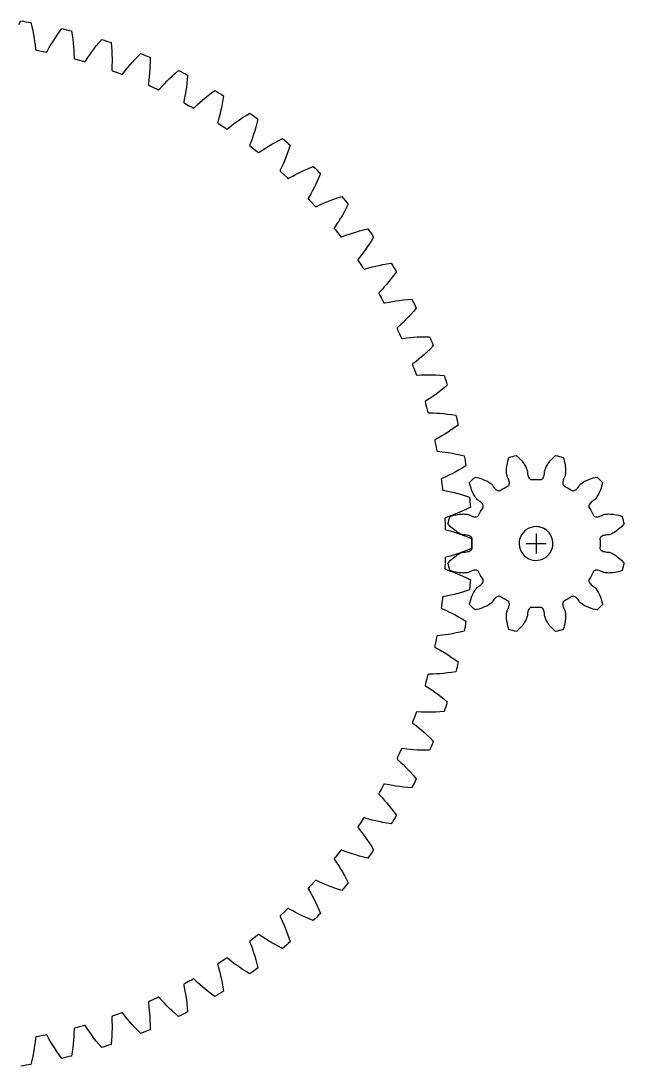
# Model space of a CAD drawing. Extents: x -63 to 81, y 77 to 202.
# Drawn here: x 9.2 to 80.7, y 77.7 to 201.6 of the extents above; entities that cross this region are included whole.
import ezdxf

# ---------------------------------------------------------------- set-up
doc = ezdxf.new("R2010")
doc.units = 0
doc.layers.get('0').update_dxf_attribs({"linetype": 'CONTINUOUS'})

msp = doc.modelspace()

# ---------------------------------------------------------------- linework, layer by layer
at = {"color": 7}
for points in [[(8.944475, 201.177566), (9.209711, 201.611999)], [(10.388557, 201.425288), (10.506563, 200.930155), (10.609566, 200.453931), (10.697406, 200.002296), (10.771626, 199.572895), (10.833216, 199.165951), (10.882736, 198.785041), (10.941636, 198.260246), (10.961676, 198.200576), (10.974306, 198.180736), (10.988476, 198.167586), (11.004066, 198.161186), (11.155107, 198.132786), (11.6152, 198.042936), (12.074652, 197.949876), (12.225064, 197.918316), (12.241924, 197.918277), (12.260044, 197.924977), (12.279304, 197.938477), (12.320654, 197.985927), (12.5759, 198.448234), (12.767418, 198.781198), (12.980053, 199.133596), (13.212952, 199.501906), (13.466937, 199.885547), (13.744341, 200.286105), (14.042845, 200.698389)], [(15.203409, 200.419762), (15.282209, 199.916897), (15.347528, 199.434058), (15.399658, 198.976925), (15.439968, 198.543024), (15.469438, 198.132501), (15.488918, 197.74888), (15.506458, 197.221083), (15.521758, 197.160023), (15.532788, 197.139243), (15.545878, 197.125023), (15.560918, 197.117423), (15.709265, 197.077253), (16.16089, 196.951586), (16.611624, 196.822761), (16.759097, 196.779501), (16.775897, 196.778101), (16.794487, 196.783401), (16.814747, 196.795351), (16.859697, 196.839411), (17.150428, 197.280266), (17.36748, 197.597178), (17.607108, 197.931805), (17.868187, 198.280708), (18.151489, 198.643239), (18.459466, 199.020797), (18.789396, 199.408389)], [(19.924522, 199.039565), (19.963622, 198.532067), (19.990862, 198.045592), (20.006972, 197.585778), (20.013072, 197.150052), (20.010272, 196.738482), (19.999592, 196.354515), (19.975672, 195.826969), (19.986132, 195.764899), (19.995532, 195.743319), (20.007472, 195.728119), (20.021862, 195.719319), (20.166599, 195.667639), (20.606972, 195.506925), (21.04621, 195.343133), (21.189834, 195.288433), (21.206474, 195.285733), (21.225424, 195.289533), (21.246564, 195.299853), (21.294834, 195.340253), (21.619259, 195.756939), (21.860505, 196.055844), (22.125649, 196.37064), (22.413298, 196.697982), (22.72417, 197.037169), (23.060821, 197.389399), (23.420144, 197.74991)], [(24.522833, 197.293162), (24.521993, 196.784161), (24.510973, 196.297049), (24.490953, 195.837389), (24.462883, 195.402524), (24.427773, 194.992445), (24.387003, 194.610499), (24.321763, 194.086456), (24.327363, 194.023756), (24.335063, 194.001506), (24.345773, 193.985416), (24.359433, 193.975516), (24.49967, 193.912636), (24.926076, 193.717866), (25.351108, 193.520117), (25.489997, 193.454317), (25.506377, 193.450317), (25.525567, 193.452617), (25.547447, 193.461217), (25.598737, 193.497707), (25.954854, 193.887654), (26.21881, 194.16671), (26.507836, 194.459731), (26.820279, 194.763496), (27.156806, 195.077246), (27.520054, 195.401977), (27.906556, 195.733186)], [(28.970008, 195.191329), (28.929238, 194.683963), (28.880038, 194.199218), (28.824018, 193.742544), (28.761918, 193.311223), (28.694748, 192.905162), (28.624138, 192.527593), (28.517985, 192.010283), (28.51861, 191.947343), (28.52451, 191.924563), (28.53391, 191.907683), (28.54675, 191.896763), (28.681622, 191.823073), (29.091432, 191.595448), (29.499639, 191.364961), (29.632938, 191.288461), (29.648958, 191.283261), (29.668268, 191.284057), (29.690758, 191.290957), (29.744748, 191.323307), (30.130361, 191.684112), (30.415397, 191.941598), (30.726523, 192.21104), (31.061837, 192.489355), (31.421942, 192.775734), (31.809549, 193.070963), (32.220845, 193.370826)], [(33.238506, 192.747203), (33.158046, 192.2446), (33.070966, 191.765208), (32.979287, 191.314338), (32.883537, 190.88922), (32.784707, 190.489681), (32.68469, 190.118816), (32.538275, 189.61143), (32.533975, 189.54863), (32.538075, 189.52546), (32.546175, 189.50789), (32.558125, 189.496), (32.686799, 189.41196), (33.077486, 189.152884), (33.466351, 188.89108), (33.593237, 188.80436), (33.608797, 188.79786), (33.628107, 188.797138), (33.651067, 188.802238), (33.707427, 188.830258), (34.120161, 189.159695), (34.424521, 189.394024), (34.755826, 189.638224), (35.111943, 189.889372), (35.493408, 190.146615), (35.902983, 190.410524), (36.336538, 190.677192)], [(37.302133, 189.975646), (37.182493, 189.480906), (37.058067, 189.009824), (36.931293, 188.567537), (36.802484, 188.15124), (36.672613, 187.760688), (36.543806, 187.398813), (36.358034, 186.904478), (36.348834, 186.842218), (36.351034, 186.818798), (36.357734, 186.800648), (36.368714, 186.787858), (36.490398, 186.693978), (36.859554, 186.405047), (37.22668, 186.113541), (37.34637, 186.017131), (37.36137, 186.009431), (37.38057, 186.007231), (37.40386, 186.010531), (37.46225, 186.034041), (37.899558, 186.33008), (38.221365, 186.539805), (38.57081, 186.75726), (38.945534, 186.979693), (39.346006, 187.206213), (39.775024, 187.437173), (40.228166, 187.669003)], [(41.135741, 186.89386), (40.977653, 186.410031), (40.81665, 185.950165), (40.655566, 185.519188), (40.494491, 185.114281), (40.334379, 184.735122), (40.177576, 184.384469), (39.953592, 183.906233), (39.939512, 183.844883), (39.939912, 183.821363), (39.945112, 183.802753), (39.955012, 183.789143), (40.068955, 183.686007), (40.414304, 183.369003), (40.757427, 183.049592), (40.869184, 182.944091), (40.883534, 182.935291), (40.902494, 182.931591), (40.925974, 182.932991), (40.986024, 182.951841), (41.44521, 183.212656), (41.78248, 183.396487), (42.147909, 183.585854), (42.53893, 183.778201), (42.955939, 183.972603), (43.401756, 184.16919), (43.87169, 184.364752)], [(44.71565, 183.520791), (44.520088, 183.050858), (44.323501, 182.605041), (44.1291, 182.188031), (43.936753, 181.79701), (43.747386, 181.431582), (43.563555, 181.094312), (43.302739, 180.635125), (43.283889, 180.575075), (43.282489, 180.551595), (43.286189, 180.532635), (43.294989, 180.518285), (43.40049, 180.406528), (43.719902, 180.063405), (44.036906, 179.718057), (44.140042, 179.604114), (44.153652, 179.594214), (44.172262, 179.589014), (44.195782, 179.588614), (44.257132, 179.602694), (44.735367, 179.826678), (45.08602, 179.98348), (45.46518, 180.143592), (45.870087, 180.304667), (46.301063, 180.465751), (46.76093, 180.626754), (47.244759, 180.784843)], [(48.019901, 179.877268), (47.788071, 179.424126), (47.557111, 178.995107), (47.330592, 178.594635), (47.108159, 178.219912), (46.890704, 177.870467), (46.680978, 177.54866), (46.384939, 177.111351), (46.361429, 177.052961), (46.358129, 177.029671), (46.360329, 177.010471), (46.368029, 176.995471), (46.464439, 176.875781), (46.755946, 176.508656), (47.044877, 176.1395), (47.138757, 176.017816), (47.151547, 176.006836), (47.169697, 176.000136), (47.193117, 175.997936), (47.255377, 176.007136), (47.749711, 176.192908), (48.111586, 176.321715), (48.502139, 176.451586), (48.918436, 176.580395), (49.360722, 176.707169), (49.831804, 176.831594), (50.326545, 176.951234)], [(51.02809, 175.98564), (50.761422, 175.552084), (50.497514, 175.142509), (50.240271, 174.761045), (49.989123, 174.404928), (49.744922, 174.073622), (49.510593, 173.769262), (49.181156, 173.356529), (49.153136, 173.300169), (49.148036, 173.277209), (49.148758, 173.257899), (49.155258, 173.242339), (49.241978, 173.115453), (49.503782, 172.726588), (49.762858, 172.3359), (49.846898, 172.207226), (49.858788, 172.195276), (49.876358, 172.187176), (49.899528, 172.183076), (49.962328, 172.187376), (50.469715, 172.333791), (50.840579, 172.433808), (51.240118, 172.532638), (51.665237, 172.628388), (52.116107, 172.720068), (52.595498, 172.807148), (53.098101, 172.887608)], [(53.721725, 171.869947), (53.421862, 171.458651), (53.126632, 171.071044), (52.840253, 170.710938), (52.561938, 170.375624), (52.292497, 170.064499), (52.035011, 169.779463), (51.674206, 169.393849), (51.641856, 169.339859), (51.634956, 169.317369), (51.63416, 169.298059), (51.63936, 169.282039), (51.71586, 169.14874), (51.946347, 168.740533), (52.173972, 168.330724), (52.247662, 168.195852), (52.258582, 168.183012), (52.275462, 168.173612), (52.298242, 168.167712), (52.361181, 168.167087), (52.878491, 168.27324), (53.256061, 168.34385), (53.662122, 168.41102), (54.093442, 168.47312), (54.550116, 168.52914), (55.034862, 168.57834), (55.542228, 168.61911)], [(56.084084, 167.555657), (55.752875, 167.169155), (55.428145, 166.805908), (55.114395, 166.469381), (54.81063, 166.156937), (54.517608, 165.867911), (54.238552, 165.603955), (53.848606, 165.247839), (53.812116, 165.196549), (53.803516, 165.174669), (53.801216, 165.155479), (53.805216, 165.139099), (53.871016, 165.00021), (54.068764, 164.575177), (54.263534, 164.148771), (54.326414, 164.008534), (54.336314, 163.994874), (54.352404, 163.984164), (54.374654, 163.976464), (54.437354, 163.970864), (54.961398, 164.036104), (55.343344, 164.076874), (55.753422, 164.111984), (56.188287, 164.140054), (56.647948, 164.160074), (57.13506, 164.171094), (57.64406, 164.171934)], [(58.100809, 163.069246), (57.740297, 162.709922), (57.388067, 162.373271), (57.048881, 162.0624), (56.721539, 161.774751), (56.406743, 161.509607), (56.107837, 161.26836), (55.691151, 160.943935), (55.650751, 160.895665), (55.640431, 160.874525), (55.636631, 160.855575), (55.639331, 160.838935), (55.694031, 160.695311), (55.857823, 160.256074), (56.018537, 159.815701), (56.070217, 159.670963), (56.079017, 159.656573), (56.094217, 159.644633), (56.115797, 159.635233), (56.177867, 159.624773), (56.705414, 159.648693), (57.089381, 159.659373), (57.50095, 159.662173), (57.936676, 159.656073), (58.396491, 159.639963), (58.882965, 159.612723), (59.390463, 159.573623)], [(59.759288, 158.438498), (59.371695, 158.108567), (58.994137, 157.80059), (58.631607, 157.517288), (58.282704, 157.25621), (57.948076, 157.016582), (57.631164, 156.79953), (57.190309, 156.508798), (57.14625, 156.463848), (57.1343, 156.443588), (57.129, 156.424998), (57.1304, 156.408198), (57.173659, 156.260725), (57.302484, 155.809991), (57.428151, 155.358367), (57.468321, 155.21002), (57.475921, 155.19498), (57.490141, 155.18189), (57.510921, 155.17086), (57.571981, 155.15556), (58.099779, 155.13802), (58.4834, 155.11854), (58.893922, 155.08907), (59.327823, 155.04876), (59.784957, 154.99663), (60.267796, 154.93131), (60.77066, 154.85251)], [(61.049287, 153.691947), (60.637003, 153.393443), (60.236446, 153.116038), (59.852805, 152.862053), (59.484494, 152.629154), (59.132096, 152.41652), (58.799132, 152.225002), (58.336826, 151.969756), (58.289376, 151.928406), (58.275876, 151.909146), (58.269176, 151.891026), (58.269215, 151.874166), (58.300775, 151.723753), (58.393835, 151.264301), (58.483685, 150.804209), (58.512085, 150.653168), (58.518485, 150.637578), (58.531635, 150.623408), (58.551475, 150.610778), (58.611145, 150.590738), (59.135939, 150.531838), (59.516849, 150.482318), (59.923794, 150.420728), (60.353195, 150.346508), (60.804829, 150.258668), (61.281054, 150.155665), (61.776187, 150.037658)], [(67.96001, 150.088715), (68.12328, 149.941383), (68.29847, 149.770203), (68.45703, 149.601713), (68.59662, 149.440343), (68.72087, 149.283973), (68.82994, 149.134233), (68.92375, 148.993383), (69.00463, 148.860173), (69.07119, 148.739413), (69.12677, 148.627813), (69.20568, 148.441664), (69.250369, 148.305984), (69.269379, 148.227444), (69.272769, 148.057714), (69.288549, 147.895134), (69.315529, 147.748824), (69.352369, 147.619414), (69.397699, 147.507434), (69.450109, 147.413364), (69.508169, 147.337544), (69.570449, 147.280274), (69.635499, 147.241744), (69.701849, 147.222054), (69.743329, 147.219324), (70.024359, 147.233884), (70.282756, 147.238262), (70.541146, 147.233892), (70.822176, 147.219332), (70.863656, 147.222062), (70.930006, 147.241752), (70.995056, 147.280282), (71.057336, 147.337552), (71.115396, 147.413372), (71.167806, 147.507442), (71.213136, 147.619422), (71.249976, 147.748832), (71.276956, 147.895141), (71.292736, 148.057721), (71.296126, 148.227451), (71.315136, 148.305991), (71.359826, 148.441671), (71.438736, 148.627821), (71.494316, 148.739421), (71.560876, 148.860181), (71.641756, 148.993391), (71.735565, 149.134241), (71.844635, 149.283981), (71.968885, 149.44035), (72.108475, 149.60172), (72.267035, 149.77021), (72.442225, 149.94139), (72.605495, 150.088722)], [(61.962898, 148.858812), (61.528465, 148.593576), (61.107377, 148.348453), (60.704991, 148.125352), (60.319543, 147.922068), (59.951548, 147.737737), (59.604584, 147.572934), (59.123676, 147.354747), (59.073126, 147.317245), (59.058156, 147.299099), (59.050056, 147.281562), (59.048756, 147.264755), (59.068416, 147.112329), (59.125146, 146.646992), (59.178616, 146.181269), (59.195076, 146.028465), (59.200276, 146.012422), (59.212266, 145.997267), (59.231056, 145.983118), (59.288966, 145.958454), (59.807522, 145.858561), (60.183372, 145.779308), (60.584229, 145.685977), (61.006483, 145.578291), (61.449834, 145.455289), (61.91651, 145.31524), (62.400857, 145.158749)], [(63.05126, 147.528663), (63.266322, 147.482705), (63.50363, 147.422054), (63.725192, 147.355417), (63.926766, 147.285462), (64.112554, 147.212167), (64.281881, 147.137023), (64.433548, 147.061948), (64.570197, 146.987025), (64.68822, 146.915724), (64.792154, 146.846866), (64.953566, 146.725111), (65.060109, 146.629954), (65.115842, 146.571441), (65.203643, 146.426145), (65.298599, 146.293237), (65.395119, 146.180019), (65.491728, 146.086367), (65.586975, 146.012054), (65.679398, 145.956792), (65.767589, 145.92016), (65.85016, 145.901703), (65.92576, 145.90086), (65.993066, 145.916983), (66.030353, 145.935359), (66.266452, 146.088483), (66.48804, 146.221463), (66.713997, 146.346873), (66.964656, 146.474779), (66.999214, 146.497883), (67.04683, 146.54811), (67.0839, 146.614003), (67.109201, 146.69474), (67.121572, 146.789432), (67.119922, 146.897104), (67.103189, 147.016746), (67.070388, 147.147238), (67.020598, 147.287436), (66.952974, 147.436125), (66.871045, 147.58481), (66.848238, 147.662333), (66.819101, 147.80218), (66.794364, 148.002846), (66.786694, 148.127284), (66.783954, 148.265145), (66.787394, 148.420949), (66.798211, 148.589833), (66.817798, 148.774047), (66.847217, 148.971592), (66.887421, 149.181137), (66.940493, 149.406334), (67.006622, 149.642175), (67.074352, 149.851404)], [(73.491154, 149.851411), (73.558884, 149.642182), (73.625012, 149.406341), (73.678084, 149.181145), (73.718288, 148.971599), (73.747707, 148.774054), (73.767294, 148.589841), (73.778111, 148.420956), (73.781551, 148.265153), (73.778811, 148.127292), (73.771141, 148.002853), (73.746404, 147.802188), (73.717267, 147.662341), (73.69446, 147.584818), (73.612531, 147.436132), (73.544908, 147.287444), (73.495118, 147.147246), (73.462317, 147.016754), (73.445584, 146.897111), (73.443934, 146.789439), (73.456305, 146.694747), (73.481606, 146.61401), (73.518676, 146.548117), (73.566292, 146.49789), (73.600849, 146.474786), (73.851508, 146.346881), (74.077466, 146.22147), (74.299053, 146.088491), (74.535152, 145.935367), (74.57244, 145.916991), (74.639746, 145.900868), (74.715346, 145.901711), (74.797917, 145.920168), (74.886107, 145.9568), (74.97853, 146.012062), (75.073777, 146.086375), (75.170386, 146.180026), (75.266906, 146.293245), (75.361862, 146.426153), (75.449663, 146.571448), (75.505396, 146.629961), (75.611939, 146.725118), (75.773352, 146.846874), (75.877285, 146.915732), (75.995308, 146.987033), (76.131957, 147.061956), (76.283624, 147.137031), (76.452951, 147.212175), (76.63874, 147.285469), (76.840313, 147.355424), (77.061875, 147.422061), (77.299184, 147.482712), (77.514246, 147.52867)], [(60.080172, 142.857224), (60.2894, 142.924954), (60.525242, 142.991083), (60.750438, 143.044155), (60.959983, 143.084359), (61.157529, 143.113778), (61.341742, 143.133365), (61.510627, 143.144182), (61.66643, 143.147622), (61.804291, 143.144882), (61.928729, 143.137212), (62.129395, 143.112475), (62.269242, 143.083338), (62.346765, 143.060531), (62.495451, 142.978602), (62.644139, 142.910978), (62.784337, 142.861188), (62.914829, 142.828387), (63.034472, 142.811654), (63.142144, 142.810004), (63.236836, 142.822375), (63.317573, 142.847676), (63.383466, 142.884746), (63.433693, 142.932362), (63.456796, 142.96692), (63.584702, 143.217579), (63.710113, 143.443536), (63.843092, 143.665123), (63.996216, 143.901222), (64.014592, 143.93851), (64.030715, 144.005816), (64.029872, 144.081416), (64.011415, 144.163987), (63.974783, 144.252178), (63.919521, 144.344601), (63.845208, 144.439848), (63.751556, 144.536456), (63.638338, 144.632976), (63.50543, 144.727932), (63.360135, 144.815733), (63.301622, 144.871466), (63.206465, 144.978009), (63.084709, 145.139422), (63.015851, 145.243355), (62.94455, 145.361378), (62.869627, 145.498027), (62.794552, 145.649694), (62.719408, 145.819021), (62.646113, 146.00481), (62.576158, 146.206383), (62.509521, 146.427945), (62.448871, 146.665254), (62.402913, 146.880316)], [(78.162593, 146.880323), (78.116635, 146.665261), (78.055984, 146.427952), (77.989347, 146.206391), (77.919392, 146.004817), (77.846097, 145.819029), (77.770953, 145.649701), (77.695878, 145.498035), (77.620955, 145.361386), (77.549654, 145.243363), (77.480796, 145.139429), (77.359041, 144.978016), (77.263884, 144.871474), (77.205371, 144.815741), (77.060075, 144.72794), (76.927167, 144.632984), (76.813949, 144.536464), (76.720297, 144.439855), (76.645984, 144.344608), (76.590722, 144.252185), (76.55409, 144.163994), (76.535633, 144.081423), (76.53479, 144.005823), (76.550913, 143.938517), (76.569289, 143.901229), (76.722413, 143.66513), (76.855393, 143.443543), (76.980803, 143.217586), (77.108709, 142.966927), (77.131813, 142.932369), (77.18204, 142.884753), (77.247933, 142.847683), (77.32867, 142.822382), (77.423362, 142.810011), (77.531034, 142.811661), (77.650676, 142.828394), (77.781168, 142.861195), (77.921366, 142.910985), (78.070055, 142.978609), (78.21874, 143.060538), (78.296263, 143.083345), (78.43611, 143.112482), (78.636776, 143.137219), (78.761214, 143.144889), (78.899075, 143.147629), (79.054878, 143.144189), (79.223763, 143.133372), (79.407976, 143.113785), (79.605522, 143.084366), (79.815067, 143.044162), (80.040264, 142.99109), (80.276105, 142.924961), (80.485334, 142.857231)], [(62.494497, 143.968888), (62.040321, 143.73828)], [(62.040321, 143.73828), (61.6013, 143.526951), (61.18265, 143.336108), (60.78244, 143.163693), (60.401117, 143.008803), (60.042293, 142.87173), (59.545748, 142.691947), (59.492408, 142.658527), (59.476058, 142.641612), (59.466558, 142.624767), (59.463958, 142.608112), (59.471558, 142.454614), (59.491598, 141.98626), (59.508358, 141.517778), (59.512758, 141.364153), (59.516658, 141.347753), (59.527428, 141.331703), (59.545058, 141.316123), (59.600858, 141.286991), (60.109978, 141.146721), (60.47845, 141.038224), (60.87075, 140.913729), (61.283254, 140.773246), (61.715587, 140.615838), (62.169835, 140.439606), (62.640412, 140.245596)], [(59.842861, 137.326088), (59.990193, 137.489358), (60.161373, 137.664548), (60.329863, 137.823108), (60.491232, 137.962698), (60.647602, 138.086948), (60.797342, 138.196017), (60.938192, 138.289827), (61.071402, 138.370707), (61.192162, 138.437267), (61.303762, 138.492847), (61.489912, 138.571757), (61.625592, 138.616447), (61.704132, 138.635457), (61.873862, 138.638847), (62.036441, 138.654627), (62.182751, 138.681607), (62.312161, 138.718447), (62.424141, 138.763777), (62.518211, 138.816187), (62.594031, 138.874247), (62.651301, 138.936527), (62.689831, 139.001577), (62.709521, 139.067927), (62.712251, 139.109407), (62.697691, 139.390437), (62.693321, 139.648827), (62.697691, 139.907216), (62.712251, 140.188246), (62.709521, 140.229726), (62.689831, 140.296076), (62.651301, 140.361126), (62.594031, 140.423406), (62.518211, 140.481466), (62.424141, 140.533876), (62.312161, 140.579206), (62.182751, 140.616046), (62.036441, 140.643026), (61.873862, 140.658806), (61.704132, 140.662196), (61.625592, 140.681206), (61.489912, 140.725896), (61.303762, 140.804806), (61.192162, 140.860386), (61.071402, 140.926946), (60.938192, 141.007826), (60.797342, 141.101636), (60.647602, 141.210706), (60.491232, 141.334955), (60.329863, 141.474545), (60.161373, 141.633105), (59.990193, 141.808295), (59.842861, 141.971565)], [(80.722645, 141.971573), (80.57532, 141.808295), (80.40414, 141.633105), (80.23565, 141.474545), (80.07428, 141.334955), (79.91791, 141.210706), (79.76817, 141.101636), (79.627321, 141.007826), (79.494111, 140.926946), (79.373351, 140.860386), (79.261751, 140.804806), (79.075601, 140.725896), (78.939921, 140.681206), (78.861381, 140.662196), (78.691651, 140.658806), (78.529071, 140.643026), (78.382761, 140.616046), (78.253351, 140.579206), (78.141371, 140.533876), (78.047302, 140.481466), (77.971482, 140.423406), (77.914212, 140.361126), (77.875682, 140.296076), (77.855992, 140.229726), (77.853262, 140.188246), (77.867822, 139.907216), (77.872192, 139.648827), (77.867822, 139.390437), (77.853262, 139.109407), (77.855992, 139.067927), (77.875682, 139.001577), (77.914212, 138.936527), (77.971482, 138.874247), (78.047302, 138.816187), (78.141371, 138.763777), (78.253351, 138.718447), (78.382761, 138.681607), (78.529071, 138.654627), (78.691651, 138.638847), (78.861381, 138.635457), (78.939921, 138.616447), (79.075601, 138.571757), (79.261751, 138.492847), (79.373351, 138.437267), (79.494111, 138.370707), (79.627321, 138.289827), (79.76817, 138.196017), (79.91791, 138.086948), (80.07428, 137.962698), (80.23565, 137.823108), (80.40414, 137.664548), (80.57532, 137.489358), (80.722652, 137.326088)], [(70.282756, 140.848826), (70.282756, 138.448827)], [(62.640412, 139.052055), (62.169835, 138.858045), (61.715587, 138.681813), (61.283254, 138.524405), (60.87075, 138.383921), (60.47845, 138.259427), (60.109978, 138.15093), (59.600858, 138.01066), (59.545058, 137.981528), (59.527428, 137.965948), (59.516658, 137.949898), (59.512758, 137.933498), (59.508358, 137.779873), (59.491598, 137.31139), (59.471558, 136.843036), (59.463958, 136.689538), (59.466558, 136.672883), (59.476058, 136.656038), (59.492408, 136.639123), (59.545748, 136.605703), (60.042293, 136.425921), (60.401117, 136.288848), (60.78244, 136.133958), (61.18265, 135.961543), (61.6013, 135.770699), (62.040321, 135.559371), (62.494225, 135.329038)], [(69.082757, 139.648827), (71.482756, 139.648827)], [(62.448869, 132.63239), (62.50952, 132.869699), (62.576157, 133.091261), (62.646112, 133.292834), (62.719407, 133.478623), (62.794551, 133.64795), (62.869626, 133.799617), (62.944549, 133.936266), (63.01585, 134.054288), (63.084708, 134.158222), (63.206463, 134.319635), (63.30162, 134.426177), (63.360133, 134.48191), (63.505429, 134.569711), (63.638337, 134.664667), (63.751555, 134.761187), (63.845207, 134.857796), (63.91952, 134.953043), (63.974782, 135.045466), (64.011414, 135.133657), (64.029871, 135.216228), (64.030714, 135.291828), (64.014591, 135.359134), (63.996216, 135.396423), (63.843092, 135.632522), (63.710113, 135.854109), (63.584702, 136.080066), (63.456797, 136.330725), (63.433693, 136.365283), (63.383466, 136.412899), (63.317573, 136.449969), (63.236836, 136.47527), (63.142144, 136.487641), (63.034472, 136.485991), (62.914829, 136.469258), (62.784337, 136.436457), (62.644139, 136.386667), (62.495451, 136.319043), (62.346765, 136.237114), (62.269242, 136.214307), (62.129395, 136.18517), (61.92873, 136.160433), (61.804291, 136.152763), (61.66643, 136.150023), (61.510627, 136.153463), (61.341742, 136.16428), (61.157529, 136.183867), (60.959984, 136.213286), (60.750438, 136.25349), (60.525242, 136.306562), (60.289401, 136.372691), (60.080172, 136.440421)], [(80.485341, 136.440429), (80.276112, 136.372699), (80.040271, 136.306571), (79.815075, 136.253499), (79.605529, 136.213295), (79.407984, 136.183876), (79.22377, 136.164289), (79.054886, 136.153472), (78.899083, 136.150033), (78.761222, 136.15277), (78.636783, 136.160437), (78.436118, 136.185174), (78.29627, 136.214311), (78.218748, 136.237118), (78.070063, 136.319047), (77.921374, 136.386671), (77.781176, 136.436461), (77.650684, 136.469261), (77.531041, 136.485994), (77.423369, 136.487641), (77.328677, 136.47527), (77.24794, 136.449968), (77.182047, 136.412898), (77.13182, 136.365283), (77.108716, 136.330725), (76.98081, 136.080066), (76.8554, 135.854109), (76.722421, 135.632522), (76.569296, 135.396423), (76.55092, 135.359135), (76.534797, 135.291829), (76.53564, 135.216229), (76.554097, 135.133658), (76.590729, 135.045467), (76.645991, 134.953044), (76.720304, 134.857797), (76.813956, 134.761188), (76.927174, 134.664668), (77.060083, 134.569712), (77.205378, 134.481911), (77.263891, 134.426178), (77.359048, 134.319636), (77.480803, 134.158223), (77.549661, 134.054289), (77.620962, 133.936267), (77.695885, 133.799618), (77.77096, 133.647951), (77.846104, 133.478623), (77.919399, 133.292835), (77.989354, 133.091262), (78.055991, 132.8697), (78.116642, 132.632391), (78.1626, 132.417329)], [(62.400585, 134.139176), (61.916238, 133.982685), (61.449562, 133.842636), (61.006211, 133.719634), (60.583957, 133.611948), (60.1831, 133.518617), (59.80725, 133.439364), (59.288694, 133.339471), (59.230784, 133.314807), (59.211994, 133.300658), (59.200004, 133.285503), (59.194804, 133.26946), (59.178344, 133.116657), (59.124874, 132.650933), (59.068144, 132.185596), (59.048484, 132.03317), (59.049784, 132.016363), (59.057884, 131.998826), (59.072854, 131.98068), (59.123404, 131.943179), (59.604312, 131.724992), (59.951276, 131.560188), (60.319271, 131.375857), (60.704719, 131.172574), (61.107105, 130.949472), (61.528193, 130.704349), (61.962626, 130.439113)], [(62.402911, 132.417328), (62.448869, 132.63239)], [(67.074359, 129.446242), (67.006629, 129.655471), (66.9405, 129.891312), (66.887428, 130.116508), (66.847224, 130.326054), (66.817805, 130.523599), (66.798218, 130.707812), (66.787401, 130.876697), (66.783961, 131.0325), (66.786701, 131.170361), (66.794371, 131.2948), (66.819108, 131.495465), (66.848245, 131.635312), (66.871052, 131.712835), (66.952981, 131.861521), (67.020605, 132.010209), (67.070395, 132.150407), (67.103196, 132.280899), (67.119929, 132.400542), (67.121579, 132.508214), (67.109208, 132.602906), (67.083907, 132.683643), (67.046837, 132.749536), (66.999221, 132.799763), (66.964655, 132.822867), (66.713996, 132.950772), (66.488039, 133.076183), (66.266452, 133.209162), (66.030353, 133.362286), (65.993065, 133.380662), (65.925759, 133.396785), (65.850159, 133.395943), (65.767588, 133.377486), (65.679397, 133.340854), (65.586974, 133.285592), (65.491727, 133.211279), (65.395118, 133.117627), (65.298598, 133.004409), (65.203642, 132.8715), (65.115841, 132.726205), (65.060108, 132.667692), (64.953566, 132.572535), (64.792153, 132.450779), (64.688219, 132.381921), (64.570196, 132.31062), (64.433547, 132.235698), (64.281881, 132.160623), (64.112553, 132.085479), (63.926765, 132.012184), (63.725191, 131.942229), (63.50363, 131.875592), (63.266321, 131.814941), (63.051259, 131.768983)], [(77.514255, 131.768981), (77.299193, 131.814939), (77.061884, 131.87559), (76.840322, 131.942227), (76.638749, 132.012183), (76.45296, 132.085478), (76.283633, 132.160621), (76.131966, 132.235696), (75.995317, 132.310619), (75.877295, 132.381921), (75.773361, 132.450779), (75.611948, 132.572534), (75.505405, 132.667692), (75.449672, 132.726204), (75.361871, 132.8715), (75.266916, 133.004408), (75.170395, 133.117626), (75.073786, 133.211278), (74.978539, 133.285591), (74.886116, 133.340853), (74.797925, 133.377485), (74.715353, 133.395942), (74.639754, 133.396785), (74.572448, 133.380662), (74.53516, 133.362286), (74.299061, 133.209162), (74.077474, 133.076183), (73.851517, 132.950772), (73.600858, 132.822867), (73.5663, 132.799763), (73.518684, 132.749536), (73.481614, 132.683643), (73.456313, 132.602906), (73.443942, 132.508214), (73.445592, 132.400542), (73.462325, 132.2809), (73.495126, 132.150407), (73.544916, 132.010209), (73.61254, 131.861521), (73.694469, 131.712835), (73.717276, 131.635313), (73.746413, 131.495465), (73.77115, 131.2948), (73.77882, 131.170361), (73.78156, 131.0325), (73.77812, 130.876697), (73.767303, 130.707812), (73.747716, 130.523599), (73.718297, 130.326054), (73.678093, 130.116508), (73.625021, 129.891312), (73.558892, 129.655471), (73.491162, 129.446242)], [(72.605495, 129.208931), (72.442225, 129.356263), (72.267035, 129.527443), (72.108475, 129.695933), (71.968885, 129.857303), (71.844635, 130.013673), (71.735565, 130.163412), (71.641756, 130.304262), (71.560876, 130.437472), (71.494316, 130.558232), (71.438736, 130.669832), (71.359826, 130.855982), (71.315136, 130.991662), (71.296126, 131.070202), (71.292736, 131.239932), (71.276956, 131.402512), (71.249976, 131.548822), (71.213136, 131.678231), (71.167806, 131.790211), (71.115396, 131.884281), (71.057336, 131.960101), (70.995056, 132.017371), (70.930006, 132.055901), (70.863656, 132.075591), (70.822176, 132.078321), (70.541146, 132.063761), (70.282756, 132.059391), (70.024367, 132.063761), (69.743337, 132.078321), (69.701857, 132.075591), (69.635507, 132.055901), (69.570457, 132.017371), (69.508177, 131.960101), (69.450117, 131.884281), (69.397707, 131.790211), (69.352377, 131.678231), (69.315537, 131.548822), (69.288557, 131.402512), (69.272777, 131.239932), (69.269387, 131.070202), (69.250377, 130.991662), (69.205687, 130.855982), (69.126777, 130.669832), (69.071197, 130.558232), (69.004637, 130.437472), (68.923757, 130.304262), (68.829947, 130.163412), (68.720877, 130.013673), (68.596627, 129.857303), (68.457037, 129.695933), (68.298478, 129.527443), (68.123288, 129.356263), (67.960018, 129.208931)], [(61.775915, 129.260267), (61.280782, 129.14226), (60.804557, 129.039257), (60.352923, 128.951417), (59.923522, 128.877197), (59.516577, 128.815607), (59.135667, 128.766087), (58.610873, 128.707187), (58.551203, 128.687147), (58.531363, 128.674517), (58.518213, 128.660347), (58.511813, 128.644757), (58.483413, 128.493716), (58.393563, 128.033624), (58.300503, 127.574172), (58.268943, 127.423759), (58.268904, 127.406899), (58.275604, 127.388779), (58.289104, 127.369519), (58.336554, 127.328169), (58.79886, 127.072923), (59.131824, 126.881405), (59.484222, 126.668771), (59.852533, 126.435872), (60.236174, 126.181887), (60.636731, 125.904482), (61.049015, 125.605978)], [(60.770388, 124.445415), (60.267524, 124.366615), (59.784685, 124.301295), (59.327551, 124.249165), (58.89365, 124.208855), (58.483128, 124.179385), (58.099507, 124.159905), (57.571709, 124.142365), (57.510649, 124.127065), (57.489869, 124.116035), (57.475649, 124.102945), (57.468049, 124.087905), (57.427879, 123.939558), (57.302212, 123.487934), (57.173387, 123.0372), (57.130128, 122.889727), (57.128728, 122.872927), (57.134028, 122.854337), (57.145978, 122.834077), (57.190037, 122.789127), (57.630892, 122.498395), (57.947804, 122.281343), (58.282432, 122.041715), (58.631335, 121.780637), (58.993865, 121.497335), (59.371423, 121.189358), (59.759016, 120.859427)], [(59.390191, 119.724302), (58.882693, 119.685202), (58.396219, 119.657962), (57.936404, 119.641852), (57.500678, 119.635752), (57.089109, 119.638552), (56.705142, 119.649232), (56.177595, 119.673152), (56.115525, 119.662692), (56.093945, 119.653292), (56.078745, 119.641352), (56.069945, 119.626962), (56.018265, 119.482224), (55.857551, 119.041851), (55.693759, 118.602614), (55.639059, 118.45899), (55.636359, 118.44235), (55.640159, 118.4234), (55.650479, 118.40226), (55.690879, 118.35399), (56.107565, 118.029565), (56.406471, 117.788318), (56.721267, 117.523174), (57.048609, 117.235525), (57.387795, 116.924654), (57.740025, 116.588003), (58.100537, 116.228679)], [(57.643788, 115.125991), (57.134788, 115.126831), (56.647676, 115.137851), (56.188015, 115.157871), (55.75315, 115.185941), (55.343072, 115.221051), (54.961126, 115.261821), (54.437082, 115.327061), (54.374382, 115.321461), (54.352132, 115.313761), (54.336042, 115.303051), (54.326142, 115.289391), (54.263262, 115.149154), (54.068492, 114.722748), (53.870744, 114.297715), (53.804944, 114.158826), (53.800944, 114.142446), (53.803244, 114.123256), (53.811844, 114.101376), (53.848334, 114.050086), (54.23828, 113.69397), (54.517336, 113.430014), (54.810358, 113.140988), (55.114123, 112.828544), (55.427873, 112.492017), (55.752603, 112.12877), (56.083812, 111.742268)], [(55.541956, 110.678816), (55.03459, 110.719586), (54.549844, 110.768785), (54.09317, 110.824805), (53.66185, 110.886905), (53.255789, 110.954075), (52.878219, 111.024685), (52.360909, 111.130838), (52.29797, 111.130213), (52.27519, 111.124313), (52.25831, 111.114913), (52.24739, 111.102073), (52.1737, 110.967201), (51.946075, 110.557392), (51.715588, 110.149185), (51.639088, 110.015886), (51.633888, 109.999866), (51.634684, 109.980556), (51.641584, 109.958066), (51.673934, 109.904076), (52.034739, 109.518462), (52.292225, 109.233426), (52.561666, 108.922301), (52.839981, 108.586987), (53.12636, 108.226881), (53.42159, 107.839274), (53.721453, 107.427979)], [(53.097829, 106.410317), (52.595226, 106.490777), (52.115835, 106.577857), (51.664965, 106.669537), (51.239846, 106.765287), (50.840307, 106.864117), (50.469443, 106.964134), (49.962056, 107.110549), (49.899256, 107.114849), (49.876086, 107.110749), (49.858516, 107.102649), (49.846626, 107.090699), (49.762586, 106.962025), (49.50351, 106.571337), (49.241706, 106.182472), (49.154986, 106.055586), (49.148486, 106.040026), (49.147764, 106.020716), (49.152864, 105.997756), (49.180884, 105.941396), (49.510321, 105.528663), (49.74465, 105.224303), (49.988851, 104.892997), (50.239999, 104.53688), (50.497242, 104.155416), (50.76115, 103.745841), (51.027818, 103.312285)], [(50.326273, 102.346691), (49.831532, 102.466331), (49.36045, 102.590757), (48.918164, 102.71753), (48.501867, 102.846339), (48.111314, 102.97621), (47.749439, 103.105017), (47.255105, 103.290789), (47.192845, 103.299989), (47.169425, 103.297789), (47.151275, 103.291089), (47.138485, 103.280109), (47.044605, 103.158425), (46.755674, 102.789269), (46.464167, 102.422144), (46.367757, 102.302454), (46.360057, 102.287454), (46.357857, 102.268254), (46.361157, 102.244964), (46.384667, 102.186574), (46.680706, 101.749265), (46.890432, 101.427458), (47.107887, 101.078013), (47.33032, 100.70329), (47.556839, 100.302818), (47.787799, 99.873799), (48.019629, 99.420658)], [(47.244641, 98.513286), (46.760812, 98.671375), (46.300945, 98.832378), (45.869969, 98.993462), (45.465062, 99.154537), (45.085902, 99.314649), (44.735249, 99.471451), (44.257014, 99.695435), (44.195664, 99.709515), (44.172144, 99.709115), (44.153534, 99.703915), (44.139924, 99.694015), (44.036788, 99.580072), (43.719784, 99.234724), (43.400372, 98.891601), (43.294871, 98.779844), (43.286071, 98.765494), (43.282371, 98.746534), (43.283771, 98.723054), (43.302621, 98.663004), (43.563437, 98.203817), (43.747268, 97.866547), (43.936635, 97.501119), (44.128982, 97.110098), (44.323383, 96.693088), (44.51997, 96.247271), (44.715532, 95.777338)], [(43.871572, 94.933377), (43.40161, 95.128884), (42.955793, 95.325471), (42.538784, 95.519873), (42.147763, 95.71222), (41.782334, 95.901587), (41.445064, 96.085418), (40.985878, 96.346233), (40.925828, 96.365083), (40.902348, 96.366483), (40.883388, 96.362783), (40.869038, 96.353983), (40.757281, 96.248482), (40.414158, 95.929071), (40.068809, 95.612067), (39.954866, 95.508931), (39.944966, 95.495321), (39.939766, 95.476711), (39.939366, 95.453191), (39.953446, 95.391841), (40.17743, 94.913605), (40.334233, 94.562953), (40.494345, 94.183793), (40.65542, 93.778886), (40.816504, 93.347909), (40.977507, 92.888043), (41.135595, 92.404214)], [(40.22802, 91.629071), (39.774878, 91.860901), (39.34586, 92.091861), (38.945388, 92.318381), (38.570664, 92.540814), (38.221219, 92.758269), (37.899412, 92.967995), (37.462104, 93.264033), (37.403714, 93.287543), (37.380424, 93.290843), (37.361224, 93.288643), (37.346224, 93.280943), (37.226534, 93.184533), (36.859408, 92.893027), (36.490252, 92.604096), (36.368568, 92.510216), (36.357588, 92.497426), (36.350888, 92.479276), (36.348688, 92.455856), (36.357888, 92.393596), (36.54366, 91.899261), (36.672467, 91.537386), (36.802338, 91.146834), (36.931147, 90.730537), (37.057921, 90.28825), (37.182347, 89.817168), (37.301987, 89.322428)], [(36.336392, 88.620882), (35.902837, 88.88755), (35.493262, 89.151459), (35.111797, 89.408702), (34.75568, 89.65985), (34.424375, 89.90405), (34.120015, 90.138379), (33.707281, 90.467816), (33.650921, 90.495836), (33.627961, 90.500936), (33.608651, 90.500214), (33.593091, 90.493714), (33.466205, 90.406994), (33.07734, 90.14519), (32.686653, 89.886114), (32.557979, 89.802074), (32.546029, 89.790184), (32.537929, 89.772615), (32.533829, 89.749445), (32.538129, 89.686645), (32.684544, 89.179258), (32.784561, 88.808393), (32.883391, 88.408854), (32.979141, 87.983736), (33.07082, 87.532866), (33.1579, 87.053474), (33.23836, 86.550872)], [(32.220699, 85.927248), (31.809403, 86.227111), (31.421796, 86.522341), (31.061691, 86.808719), (30.726377, 87.087034), (30.415251, 87.356476), (30.130215, 87.613962), (29.744602, 87.974767), (29.690612, 88.007117), (29.668122, 88.014017), (29.648812, 88.014813), (29.632792, 88.009613), (29.499493, 87.933113), (29.091286, 87.702626), (28.681476, 87.475001), (28.546604, 87.401311), (28.533764, 87.390391), (28.524364, 87.373511), (28.518464, 87.350731), (28.517839, 87.287791), (28.623992, 86.770481), (28.694602, 86.392912), (28.761772, 85.986851), (28.823872, 85.55553), (28.879892, 85.098856), (28.929092, 84.614111), (28.969862, 84.106745)], [(27.90641, 83.564888), (27.519908, 83.896097), (27.15666, 84.220828), (26.820133, 84.534578), (26.50769, 84.838343), (26.218664, 85.131364), (25.954708, 85.41042), (25.598591, 85.800367), (25.547301, 85.836857), (25.525421, 85.845457), (25.506231, 85.847757), (25.489851, 85.843757), (25.350962, 85.777957), (24.92593, 85.580208), (24.499524, 85.385438), (24.359287, 85.322558), (24.345627, 85.312658), (24.334917, 85.296568), (24.327217, 85.274318), (24.321617, 85.211618), (24.386857, 84.687575), (24.427627, 84.305629), (24.462737, 83.89555), (24.490807, 83.460685), (24.510827, 83.001025), (24.521847, 82.513913), (24.522687, 82.004912)], [(23.419998, 81.548164), (23.060675, 81.908675), (22.724024, 82.260905), (22.413152, 82.600092), (22.125503, 82.927434), (21.860359, 83.24223), (21.619113, 83.541135), (21.294688, 83.957821), (21.246418, 83.998221), (21.225278, 84.008541), (21.206328, 84.012341), (21.189688, 84.009641), (21.046064, 83.954941), (20.606826, 83.791149), (20.166453, 83.630435), (20.021716, 83.578755), (20.007326, 83.569955), (19.995386, 83.554755), (19.985986, 83.533175), (19.975526, 83.471105), (19.999446, 82.943559), (20.010126, 82.559592), (20.012926, 82.148022), (20.006826, 81.712297), (19.990716, 81.252482), (19.963476, 80.766007), (19.924376, 80.258509)], [(18.78925, 79.889685), (18.45932, 80.277277), (18.151343, 80.654835), (17.868041, 81.017366), (17.606962, 81.366269), (17.367334, 81.700897), (17.150282, 82.017808), (16.859551, 82.458663), (16.814601, 82.502723), (16.794341, 82.514673), (16.775751, 82.519973), (16.758951, 82.518573), (16.611478, 82.475313), (16.160744, 82.346488), (15.709119, 82.220821), (15.560772, 82.180651), (15.545732, 82.173051), (15.532642, 82.158831), (15.521612, 82.138051), (15.506312, 82.076991), (15.488772, 81.549194), (15.469292, 81.165573), (15.439822, 80.75505), (15.399512, 80.321149), (15.347382, 79.864016), (15.282063, 79.381177), (15.203263, 78.878312)], [(14.042699, 78.599685), (13.744349, 79.012056), (13.466945, 79.412614), (13.21296, 79.796255), (12.980061, 80.164565), (12.767426, 80.516963), (12.575908, 80.849927), (12.320662, 81.312234), (12.279312, 81.359684), (12.260052, 81.373184), (12.241932, 81.379884), (12.225072, 81.379845), (12.07466, 81.348285), (11.615208, 81.255225), (11.155115, 81.165375), (11.004074, 81.136975), (10.988484, 81.130575), (10.974314, 81.117425), (10.961684, 81.097585), (10.941644, 81.037915), (10.882744, 80.51312), (10.833224, 80.13221), (10.771634, 79.725266), (10.697414, 79.295865), (10.609574, 78.84423), (10.506571, 78.368006), (10.388565, 77.872873)]]:
    msp.add_lwpolyline(points, dxfattribs=at)
msp.add_lwpolyline([(70.282756, 141.648825)], close=True, dxfattribs=at)
for points in [[(9.209711, 201.611999), (9.603243, 201.553507), (9.99621, 201.491267), (10.388557, 201.425288)], [(14.042845, 200.698389), (14.430576, 200.609201), (14.817448, 200.516321), (15.203409, 200.419762)], [(18.789396, 199.408389), (19.168934, 199.289055), (19.547326, 199.166108), (19.924522, 199.039565)], [(23.420144, 197.74991), (23.789149, 197.601166), (24.156729, 197.44891), (24.522833, 197.293162)], [(27.906556, 195.733186), (28.262752, 195.555948), (28.617253, 195.375321), (28.970008, 195.191329)], [(32.220845, 193.370826), (32.562038, 193.166188), (32.901274, 192.958304), (33.238506, 192.747203)], [(36.336538, 190.677192), (36.660624, 190.446415), (36.982503, 190.212556), (37.302133, 189.975646)], [(40.228166, 187.669003), (40.533146, 187.41351), (40.835685, 187.155117), (41.135741, 186.89386)], [(43.87169, 184.364752), (44.155684, 184.086118), (44.437017, 183.804785), (44.71565, 183.520791)], [(47.244759, 180.784843), (47.506016, 180.484786), (47.764408, 180.182247), (48.019901, 179.877268)], [(50.326545, 176.951234), (50.563454, 176.631605), (50.797313, 176.309725), (51.02809, 175.98564)], [(53.098101, 172.887608), (53.309202, 172.550375), (53.517086, 172.21114), (53.721725, 171.869947)], [(55.542228, 168.61911), (55.726219, 168.266354), (55.906846, 167.911854), (56.084084, 167.555657)], [(57.64406, 164.171934), (57.799808, 163.80583), (57.952064, 163.438251), (58.100809, 163.069246)], [(59.390463, 159.573623), (59.517007, 159.196428), (59.639954, 158.818036), (59.759288, 158.438498)], [(60.77066, 154.85251), (60.867219, 154.466549), (60.960099, 154.079677), (61.049287, 153.691947)], [(61.776187, 150.037658), (61.842166, 149.645311), (61.904405, 149.252345), (61.962898, 148.858812)], [(67.074352, 149.851404), (67.366043, 149.943132), (67.661534, 150.022308), (67.96001, 150.088715)], [(72.605495, 150.088722), (72.903971, 150.022315), (73.199462, 149.943139), (73.491154, 149.851411)], [(62.402913, 146.880316), (62.609661, 147.1056), (62.825975, 147.321915), (63.05126, 147.528663)], [(77.514246, 147.52867), (77.73953, 147.321922), (77.955844, 147.105608), (78.162593, 146.880323)], [(62.400857, 145.158749), (62.435848, 144.762435), (62.467063, 144.365796), (62.494497, 143.968888)], [(59.842861, 141.971565), (59.909268, 142.270041), (59.988444, 142.565532), (60.080172, 142.857224)], [(80.485334, 142.857231), (80.577062, 142.56554), (80.656238, 142.270049), (80.722645, 141.971573)], [(70.282756, 141.648825), (69.473832, 141.648825), (68.74456, 141.161541), (68.434998, 140.414193)], [(71.696969, 141.063039), (71.321897, 141.438112), (70.813189, 141.648825), (70.282756, 141.648825)], [(62.640412, 140.245596), (62.644202, 139.847758), (62.644202, 139.449893), (62.640412, 139.052055)], [(68.434998, 140.414193), (68.125437, 139.666845), (68.296548, 138.806609), (68.868544, 138.234614)], [(72.282755, 139.648827), (72.282755, 140.179259), (72.072042, 140.687967), (71.696969, 141.063039)], [(71.048123, 137.801069), (71.795471, 138.11063), (72.282755, 138.839903), (72.282755, 139.648827)], [(68.868544, 138.234614), (69.440539, 137.662618), (70.300774, 137.491507), (71.048123, 137.801069)], [(60.080172, 136.440421), (59.988444, 136.732115), (59.909267, 137.027609), (59.842861, 137.326088)], [(80.722652, 137.326088), (80.656245, 137.027612), (80.577069, 136.732121), (80.485341, 136.440429)], [(62.494225, 135.329038), (62.466791, 134.932129), (62.435576, 134.53549), (62.400585, 134.139176)], [(63.051259, 131.768983), (62.825974, 131.97573), (62.609659, 132.192044), (62.402911, 132.417328)], [(78.1626, 132.417329), (77.955852, 132.192044), (77.739539, 131.975729), (77.514255, 131.768981)], [(61.962626, 130.439113), (61.904133, 130.045581), (61.841894, 129.652614), (61.775915, 129.260267)], [(67.960018, 129.208931), (67.661542, 129.275338), (67.366051, 129.354514), (67.074359, 129.446242)], [(73.491162, 129.446242), (73.199468, 129.354514), (72.903974, 129.275338), (72.605495, 129.208931)], [(61.049015, 125.605978), (60.959827, 125.218248), (60.866947, 124.831376), (60.770388, 124.445415)], [(59.759016, 120.859427), (59.639682, 120.479889), (59.516735, 120.101497), (59.390191, 119.724302)], [(58.100537, 116.228679), (57.951792, 115.859674), (57.799536, 115.492095), (57.643788, 115.125991)], [(56.083812, 111.742268), (55.906574, 111.386071), (55.725947, 111.031571), (55.541956, 110.678816)], [(53.721453, 107.427979), (53.516814, 107.086785), (53.30893, 106.74755), (53.097829, 106.410317)], [(51.027818, 103.312285), (50.797041, 102.9882), (50.563182, 102.66632), (50.326273, 102.346691)], [(48.019629, 99.420658), (47.764186, 99.115747), (47.505845, 98.813276), (47.244641, 98.513286)], [(44.715532, 95.777338), (44.436899, 95.493344), (44.155566, 95.212011), (43.871572, 94.933377)], [(41.135595, 92.404214), (40.835539, 92.142957), (40.533, 91.884564), (40.22802, 91.629071)], [(37.301987, 89.322428), (36.982357, 89.085518), (36.660478, 88.851659), (36.336392, 88.620882)], [(33.23836, 86.550872), (32.901128, 86.33977), (32.561892, 86.131886), (32.220699, 85.927248)], [(28.969862, 84.106745), (28.617107, 83.922753), (28.262606, 83.742126), (27.90641, 83.564888)], [(24.522687, 82.004912), (24.156583, 81.849165), (23.789003, 81.696908), (23.419998, 81.548164)], [(19.924376, 80.258509), (19.54718, 80.131966), (19.168788, 80.009019), (18.78925, 79.889685)], [(15.203263, 78.878312), (14.817302, 78.781753), (14.43043, 78.688874), (14.042699, 78.599685)], [(10.388565, 77.872873), (9.996215, 77.806899), (9.603246, 77.744664), (9.20971, 77.686177)]]:
    msp.add_open_spline(points, degree=3, dxfattribs=at)

doc.saveas('drawing.dxf')
